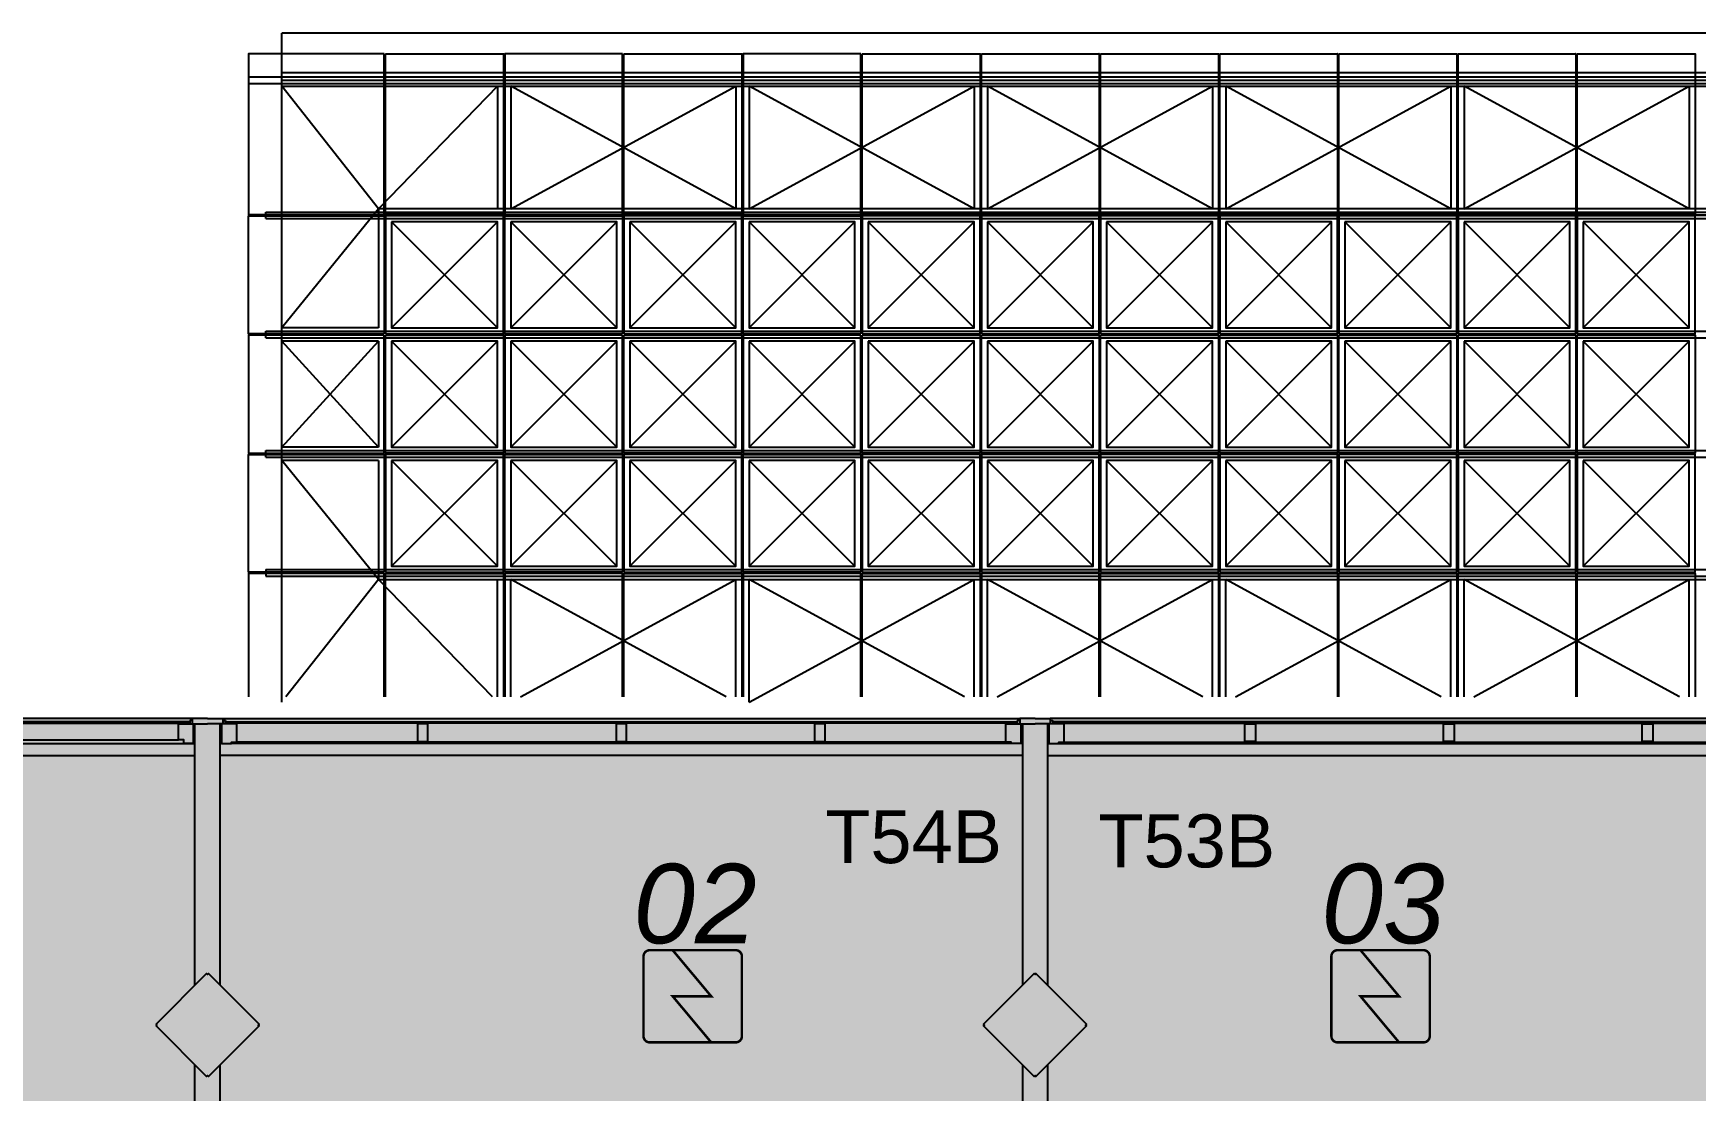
# Model space of a CAD drawing. Header units: metres. Extents: x -331 to 2982, y 362 to 2539.
# Drawn here: x 770.31 to 782.86, y 1334.92 to 1342.9 of the extents above; entities that cross this region are included whole.
import ezdxf

# ---------------------------------------------------------------- set-up
doc = ezdxf.new("R2010")
doc.units = ezdxf.units.M
doc.layers.get('0').update_dxf_attribs({"color": 251})
doc.layers.add('_salas', color=251, linetype='Continuous', plot=False)
for name, color, linetype in [('ALV', 251, 'Continuous'), ('CX', 251, 'Continuous'), ('DET. FUMAÇA', 1, 'Continuous'), ('Detector_antigo', 84, 'Continuous'), ('Est', 251, 'Continuous'), ('Texto_Salas', 251, 'Continuous'), ('vid', 251, 'Continuous'), ('Zlixo01', 251, 'Continuous')]:
    doc.layers.add(name, color=color, linetype=linetype)
doc.styles.add('X3G_ENTITY_1416BAE9', font='arial.ttf', dxfattribs={"height": 0.6})
doc.styles.add('X3G_ENTITY_14227295', font='arial.ttf', dxfattribs={"height": 0.4})
doc.styles.add('X3G_ENTITY_14227352', font='arial.ttf', dxfattribs={"height": 0.4})

# ---------------------------------------------------------------- blocks, each defined once
blk = doc.blocks.new('XR_BL2_3 PAV$0$perfil_cc')
at = {"layer": 'CX'}
for p, q in [((-0.115, 0.117), (-0.115, -0.029)), ((-0.115, -0.029), (-0.115, 0.117))]:
    blk.add_line(p, q, dxfattribs=at)
blk.add_lwpolyline([(0, 0.12), (-0.08, 0.12), (-0.115, 0.12), (-0.115, -0.029), (-0.085, -0.029), (-0.085, -0.028), (-0.04, -0.028), (-0.04, 0), (0, 0)], close=True, dxfattribs=at)
blk = doc.blocks.new('Detector de fumaça')
at = {"layer": 'DET. FUMAÇA', "linetype": 'Continuous', "lineweight": 15, "const_width": 0.0187}
blk.add_lwpolyline([(774.599, 539.816), (775.249, 539.816, -0.414214), (775.296, 539.769), (775.296, 539.167, -0.414214), (775.249, 539.12), (774.599, 539.12, -0.414214), (774.553, 539.167), (774.553, 539.769, -0.414214)], format="xyb", close=True, dxfattribs=at)
blk.add_lwpolyline([(774.773, 539.816), (775.064, 539.468), (774.773, 539.468), (775.064, 539.12)], dxfattribs=at)

msp = doc.modelspace()

# ---------------------------------------------------------------- hatches: boundary and pattern name
at = {"layer": '_salas', "transparency": 33554559}
h = msp.add_hatch(color=256, dxfattribs=at)
h.dxf.hatch_style = 1
h.paths.add_polyline_path([(870.379, 1337.729), (851.629, 1337.729), (851.629, 1339.284), (851.299, 1339.284), (851.299, 1337.729), (840.564, 1337.729), (840.564, 1339.284), (840.234, 1339.284), (840.234, 1337.729), (765.239, 1337.729), (765.239, 1326.38), (765.429, 1326.38), (765.429, 1326.577), (765.615, 1326.764), (769.35, 1326.765), (769.383, 1326.773), (769.434, 1326.814), (770.192, 1327.57), (770.205, 1327.583), (770.229, 1327.574), (771.624, 1327.574), (773.019, 1327.574), (773.043, 1327.583), (773.056, 1327.57), (773.814, 1326.814), (773.866, 1326.773), (773.898, 1326.765), (777.527, 1326.765), (777.867, 1326.425), (777.874, 1326.432), (778.221, 1326.765), (781.85, 1326.765), (781.882, 1326.773), (781.934, 1326.814), (782.692, 1327.57), (782.705, 1327.583), (782.729, 1327.574), (784.124, 1327.574), (785.519, 1327.574), (785.543, 1327.583), (785.556, 1327.57), (786.314, 1326.814), (786.365, 1326.773), (786.398, 1326.765), (790.027, 1326.765), (790.367, 1326.425), (790.374, 1326.432), (790.721, 1326.765), (794.35, 1326.765), (794.382, 1326.773), (794.434, 1326.814), (795.191, 1327.57), (795.205, 1327.583), (795.229, 1327.574), (796.624, 1327.574), (798.019, 1327.574), (798.043, 1327.583), (798.056, 1327.57), (798.814, 1326.814), (798.865, 1326.773), (798.898, 1326.765), (802.527, 1326.765), (802.867, 1326.425), (802.874, 1326.432), (803.221, 1326.765), (806.85, 1326.765), (806.882, 1326.773), (806.934, 1326.814), (807.691, 1327.57), (807.705, 1327.583), (807.729, 1327.574), (809.124, 1327.574), (810.519, 1327.574), (810.543, 1327.583), (810.556, 1327.57), (811.314, 1326.814), (811.365, 1326.773), (811.398, 1326.765), (815.027, 1326.765), (815.367, 1326.425), (815.374, 1326.432), (815.721, 1326.765), (819.35, 1326.765), (819.382, 1326.773), (819.434, 1326.814), (820.191, 1327.57), (820.204, 1327.583), (820.229, 1327.574), (821.624, 1327.574), (823.019, 1327.574), (823.043, 1327.583), (823.056, 1327.57), (823.814, 1326.814), (823.865, 1326.773), (823.898, 1326.765), (827.528, 1326.765), (827.867, 1326.425), (827.874, 1326.432), (828.221, 1326.765), (831.85, 1326.765), (831.883, 1326.773), (831.935, 1326.814), (832.692, 1327.57), (832.705, 1327.583), (832.729, 1327.574), (834.124, 1327.574), (835.519, 1327.574), (835.544, 1327.583), (835.557, 1327.57), (836.314, 1326.814), (836.366, 1326.773), (836.398, 1326.765), (840.042, 1326.765), (840.374, 1326.432), (840.756, 1326.814), (840.474, 1327.096), (840.474, 1328.054), (841.234, 1328.054), (841.234, 1329.894), (849.608, 1329.894), (849.608, 1326.814), (849.748, 1326.814), (849.748, 1327.574), (851.494, 1327.574), (852.889, 1327.574), (852.913, 1327.583), (852.926, 1327.57), (853.684, 1326.814), (853.736, 1326.773), (853.768, 1326.765), (857.397, 1326.765), (857.737, 1326.425), (857.744, 1326.432), (858.091, 1326.765), (861.72, 1326.765), (861.752, 1326.773), (861.804, 1326.814), (862.562, 1327.57), (862.575, 1327.583), (862.599, 1327.574), (863.994, 1327.574), (865.389, 1327.574), (865.413, 1327.583), (865.426, 1327.57), (866.184, 1326.814), (866.235, 1326.773), (866.268, 1326.765), (870.003, 1326.764), (870.189, 1326.577), (870.189, 1326.38), (870.379, 1326.38), (870.379, 1326.38)])

# ---------------------------------------------------------------- linework, layer by layer
at = {"color": 251}
for p, q in [((815.574, 1342.902), (772.184, 1342.902)), ((772.184, 1337.891), (772.184, 1342.902)), ((778.359, 1342.747), (778.355, 1342.747)), ((780.159, 1342.747), (780.155, 1342.747)), ((781.959, 1342.747), (781.955, 1342.747)), ((815.574, 1342.602), (772.184, 1342.602)), ((772.184, 1337.851), (772.184, 1342.502)), ((772.184, 1342.502), (840.174, 1342.502)), ((772.914, 1341.577), (772.184, 1342.502)), ((773.814, 1342.502), (772.914, 1341.577)), ((773.814, 1342.502), (773.814, 1341.577)), ((773.914, 1342.502), (773.914, 1341.577)), ((775.614, 1341.577), (773.914, 1342.502)), ((773.914, 1341.577), (775.614, 1342.502)), ((775.614, 1342.502), (775.614, 1341.577)), ((775.714, 1342.502), (775.714, 1341.577)), ((775.714, 1341.577), (777.414, 1342.502)), ((777.414, 1341.577), (775.714, 1342.502)), ((777.414, 1342.502), (777.414, 1341.577)), ((777.514, 1342.502), (777.514, 1341.577)), ((777.514, 1341.577), (779.214, 1342.502)), ((779.214, 1341.577), (777.514, 1342.502)), ((779.214, 1342.502), (779.214, 1341.577)), ((779.314, 1342.502), (779.314, 1341.577)), ((779.314, 1341.577), (781.014, 1342.502)), ((781.014, 1341.577), (779.314, 1342.502)), ((781.014, 1342.502), (781.014, 1341.577)), ((781.114, 1342.502), (781.114, 1341.577)), ((781.114, 1341.577), (782.814, 1342.502)), ((782.814, 1341.577), (781.114, 1342.502)), ((782.814, 1342.502), (782.814, 1341.577)), ((772.064, 1341.502), (772.064, 1341.552)), ((772.914, 1341.577), (772.184, 1340.677)), ((773.014, 1341.477), (773.814, 1340.677)), ((773.014, 1340.677), (773.814, 1341.477)), ((773.914, 1341.477), (774.714, 1340.677)), ((773.914, 1340.677), (774.714, 1341.477)), ((774.814, 1341.477), (775.614, 1340.677)), ((774.814, 1340.677), (775.614, 1341.477)), ((775.714, 1341.477), (776.514, 1340.677)), ((775.714, 1340.677), (776.514, 1341.477)), ((776.614, 1341.477), (777.414, 1340.677)), ((776.614, 1340.677), (777.414, 1341.477)), ((777.514, 1341.477), (778.314, 1340.677)), ((777.514, 1340.677), (778.314, 1341.477)), ((778.414, 1341.477), (779.214, 1340.677)), ((778.414, 1340.677), (779.214, 1341.477)), ((779.314, 1341.477), (780.114, 1340.677)), ((779.314, 1340.677), (780.114, 1341.477)), ((780.214, 1341.477), (781.014, 1340.677)), ((780.214, 1340.677), (781.014, 1341.477)), ((781.114, 1341.477), (781.914, 1340.677)), ((781.114, 1340.677), (781.914, 1341.477)), ((782.014, 1341.477), (782.814, 1340.677)), ((782.014, 1340.677), (782.814, 1341.477)), ((772.064, 1340.602), (772.064, 1340.652)), ((772.914, 1340.677), (772.184, 1340.677)), ((772.914, 1340.577), (772.184, 1340.577)), ((772.914, 1339.777), (772.184, 1340.577)), ((772.184, 1339.777), (772.914, 1340.577)), ((773.014, 1340.577), (773.814, 1339.777)), ((773.014, 1339.777), (773.814, 1340.577)), ((773.914, 1340.577), (774.714, 1339.777)), ((773.914, 1339.777), (774.714, 1340.577)), ((774.814, 1340.577), (775.614, 1339.777)), ((774.814, 1339.777), (775.614, 1340.577)), ((775.714, 1340.577), (776.514, 1339.777)), ((775.714, 1339.777), (776.514, 1340.577)), ((776.614, 1340.577), (777.414, 1339.777)), ((776.614, 1339.777), (777.414, 1340.577)), ((777.514, 1340.577), (778.314, 1339.777)), ((777.514, 1339.777), (778.314, 1340.577)), ((778.414, 1340.577), (779.214, 1339.777)), ((778.414, 1339.777), (779.214, 1340.577)), ((779.314, 1340.577), (780.114, 1339.777)), ((779.314, 1339.777), (780.114, 1340.577)), ((780.214, 1340.577), (781.014, 1339.777)), ((780.214, 1339.777), (781.014, 1340.577)), ((781.114, 1340.577), (781.914, 1339.777)), ((781.114, 1339.777), (781.914, 1340.577)), ((782.014, 1340.577), (782.814, 1339.777)), ((782.014, 1339.777), (782.814, 1340.577)), ((772.914, 1339.777), (772.184, 1339.777)), ((772.064, 1339.702), (772.064, 1339.752)), ((772.914, 1339.677), (772.184, 1339.677)), ((772.914, 1338.777), (772.184, 1339.677)), ((773.014, 1339.677), (773.814, 1338.877)), ((773.014, 1338.877), (773.814, 1339.677)), ((773.914, 1339.677), (774.714, 1338.877)), ((773.914, 1338.877), (774.714, 1339.677)), ((774.814, 1339.677), (775.614, 1338.877)), ((774.814, 1338.877), (775.614, 1339.677)), ((775.714, 1339.677), (776.514, 1338.877)), ((775.714, 1338.877), (776.514, 1339.677)), ((776.614, 1339.677), (777.414, 1338.877)), ((776.614, 1338.877), (777.414, 1339.677)), ((777.514, 1339.677), (778.314, 1338.877)), ((777.514, 1338.877), (778.314, 1339.677)), ((778.414, 1339.677), (779.214, 1338.877)), ((778.414, 1338.877), (779.214, 1339.677)), ((779.314, 1339.677), (780.114, 1338.877)), ((779.314, 1338.877), (780.114, 1339.677)), ((780.214, 1339.677), (781.014, 1338.877)), ((780.214, 1338.877), (781.014, 1339.677)), ((781.114, 1339.677), (781.914, 1338.877)), ((781.114, 1338.877), (781.914, 1339.677)), ((782.014, 1339.677), (782.814, 1338.877)), ((782.014, 1338.877), (782.814, 1339.677)), ((772.914, 1338.777), (772.215, 1337.891)), ((773.775, 1337.891), (772.914, 1338.777)), ((773.814, 1337.891), (773.814, 1338.777)), ((773.914, 1337.891), (773.914, 1338.777)), ((775.541, 1337.891), (773.914, 1338.777)), ((773.987, 1337.891), (775.614, 1338.777)), ((775.614, 1337.891), (775.614, 1338.777)), ((775.714, 1337.852), (775.714, 1338.777)), ((775.714, 1337.852), (777.414, 1338.777)), ((777.341, 1337.891), (775.714, 1338.777)), ((777.414, 1337.891), (777.414, 1338.777)), ((777.514, 1337.891), (777.514, 1338.777)), ((779.141, 1337.891), (777.514, 1338.777)), ((777.587, 1337.891), (779.214, 1338.777)), ((779.214, 1337.891), (779.214, 1338.777)), ((779.314, 1337.891), (779.314, 1338.777)), ((780.941, 1337.891), (779.314, 1338.777)), ((779.387, 1337.891), (781.014, 1338.777)), ((781.014, 1337.891), (781.014, 1338.777)), ((781.114, 1337.891), (781.114, 1338.777)), ((782.741, 1337.891), (781.114, 1338.777)), ((781.187, 1337.891), (782.814, 1338.777)), ((782.814, 1337.891), (782.814, 1338.777))]:
    msp.add_line(p, q, dxfattribs=at)
for points in [[(772.959, 1342.747), (771.934, 1342.747), (771.934, 1341.532), (772.959, 1341.532), (772.959, 1342.747)], [(771.934, 1342.572), (840.464, 1342.572)], [(771.934, 1342.572), (771.934, 1342.522)], [(772.184, 1342.547), (840.464, 1342.547)], [(771.934, 1342.522), (840.464, 1342.522)], [(772.184, 1342.502), (840.174, 1342.502)], [(772.064, 1341.552), (840.464, 1341.552)], [(840.344, 1341.527), (772.064, 1341.527)], [(772.184, 1341.527), (840.464, 1341.527)], [(790.954, 1341.577), (772.914, 1341.577), (772.914, 1340.677)], [(772.064, 1341.502), (840.464, 1341.502)], [(772.064, 1340.652), (840.464, 1340.652)], [(772.064, 1340.602), (840.464, 1340.602)], [(772.914, 1340.577), (772.914, 1339.777)], [(772.064, 1339.752), (840.464, 1339.752)], [(772.064, 1339.702), (840.464, 1339.702)], [(772.914, 1339.677), (772.914, 1338.777), (790.954, 1338.777)], [(772.959, 1337.891), (772.959, 1338.822), (771.934, 1338.822), (771.934, 1337.891)], [(772.064, 1338.852), (840.464, 1338.852)], [(772.064, 1338.852), (772.064, 1338.802)], [(772.064, 1338.802), (840.464, 1338.802)], [(772.969, 1337.891), (772.969, 1338.822), (773.859, 1338.822), (773.859, 1337.891)], [(774.759, 1337.891), (774.759, 1338.822), (773.869, 1338.822), (773.869, 1337.891)], [(774.769, 1337.891), (774.769, 1338.822), (775.659, 1338.822), (775.659, 1337.891)], [(776.559, 1337.891), (776.559, 1338.822), (775.669, 1338.822), (775.669, 1337.891)], [(776.569, 1337.891), (776.569, 1338.822), (777.459, 1338.822), (777.459, 1337.891)], [(778.359, 1337.891), (778.359, 1338.822), (777.469, 1338.822), (777.469, 1337.891)], [(778.369, 1337.891), (778.369, 1338.822), (779.259, 1338.822), (779.259, 1337.891)], [(779.269, 1337.891), (779.269, 1338.822), (780.159, 1338.822), (780.159, 1337.891)], [(780.169, 1337.891), (780.169, 1338.822), (781.059, 1338.822), (781.059, 1337.891)], [(781.069, 1337.891), (781.069, 1338.822), (781.959, 1338.822), (781.959, 1337.891)], [(781.969, 1337.891), (781.969, 1338.822), (782.859, 1338.822), (782.859, 1337.891)]]:
    msp.add_lwpolyline(points, dxfattribs=at)
for points in [[(772.969, 1342.747), (773.859, 1342.747), (773.859, 1341.532), (772.969, 1341.532)], [(774.759, 1342.747), (773.869, 1342.747), (773.869, 1341.532), (774.759, 1341.532)], [(774.769, 1342.747), (775.659, 1342.747), (775.659, 1341.532), (774.769, 1341.532)], [(776.559, 1342.747), (775.669, 1342.747), (775.669, 1341.532), (776.559, 1341.532)], [(776.569, 1342.747), (777.459, 1342.747), (777.459, 1341.532), (776.569, 1341.532)], [(777.469, 1342.747), (778.359, 1342.747), (778.359, 1341.532), (777.469, 1341.532)], [(778.369, 1342.747), (779.259, 1342.747), (779.259, 1341.532), (778.369, 1341.532)], [(779.269, 1342.747), (780.159, 1342.747), (780.159, 1341.532), (779.269, 1341.532)], [(780.169, 1342.747), (781.059, 1342.747), (781.059, 1341.532), (780.169, 1341.532)], [(781.069, 1342.747), (781.959, 1342.747), (781.959, 1341.532), (781.069, 1341.532)], [(781.969, 1342.747), (782.859, 1342.747), (782.859, 1341.532), (781.969, 1341.532)], [(772.959, 1340.632), (771.934, 1340.632), (771.934, 1341.522), (772.959, 1341.522)], [(772.969, 1340.632), (773.859, 1340.632), (773.859, 1341.522), (772.969, 1341.522)], [(773.014, 1341.477), (773.014, 1340.677), (773.814, 1340.677), (773.814, 1341.477)], [(774.759, 1340.632), (773.869, 1340.632), (773.869, 1341.522), (774.759, 1341.522)], [(773.914, 1341.477), (773.914, 1340.677), (774.714, 1340.677), (774.714, 1341.477)], [(774.769, 1340.632), (775.659, 1340.632), (775.659, 1341.522), (774.769, 1341.522)], [(774.814, 1341.477), (774.814, 1340.677), (775.614, 1340.677), (775.614, 1341.477)], [(776.559, 1340.632), (775.669, 1340.632), (775.669, 1341.522), (776.559, 1341.522)], [(775.714, 1341.477), (775.714, 1340.677), (776.514, 1340.677), (776.514, 1341.477)], [(776.569, 1340.632), (777.459, 1340.632), (777.459, 1341.522), (776.569, 1341.522)], [(776.614, 1341.477), (776.614, 1340.677), (777.414, 1340.677), (777.414, 1341.477)], [(777.469, 1340.632), (778.359, 1340.632), (778.359, 1341.522), (777.469, 1341.522)], [(777.514, 1341.477), (777.514, 1340.677), (778.314, 1340.677), (778.314, 1341.477)], [(778.369, 1340.632), (779.259, 1340.632), (779.259, 1341.522), (778.369, 1341.522)], [(778.414, 1341.477), (778.414, 1340.677), (779.214, 1340.677), (779.214, 1341.477)], [(779.269, 1340.632), (780.159, 1340.632), (780.159, 1341.522), (779.269, 1341.522)], [(779.314, 1341.477), (779.314, 1340.677), (780.114, 1340.677), (780.114, 1341.477)], [(780.169, 1340.632), (781.059, 1340.632), (781.059, 1341.522), (780.169, 1341.522)], [(780.214, 1341.477), (780.214, 1340.677), (781.014, 1340.677), (781.014, 1341.477)], [(781.069, 1340.632), (781.959, 1340.632), (781.959, 1341.522), (781.069, 1341.522)], [(781.114, 1341.477), (781.114, 1340.677), (781.914, 1340.677), (781.914, 1341.477)], [(781.969, 1340.632), (782.859, 1340.632), (782.859, 1341.522), (781.969, 1341.522)], [(782.014, 1341.477), (782.014, 1340.677), (782.814, 1340.677), (782.814, 1341.477)], [(772.959, 1340.622), (771.934, 1340.622), (771.934, 1339.732), (772.959, 1339.732)], [(772.969, 1340.622), (773.859, 1340.622), (773.859, 1339.732), (772.969, 1339.732)], [(773.014, 1340.577), (773.014, 1339.777), (773.814, 1339.777), (773.814, 1340.577)], [(774.759, 1340.622), (773.869, 1340.622), (773.869, 1339.732), (774.759, 1339.732)], [(773.914, 1340.577), (773.914, 1339.777), (774.714, 1339.777), (774.714, 1340.577)], [(774.769, 1340.622), (775.659, 1340.622), (775.659, 1339.732), (774.769, 1339.732)], [(774.814, 1340.577), (774.814, 1339.777), (775.614, 1339.777), (775.614, 1340.577)], [(776.559, 1340.622), (775.669, 1340.622), (775.669, 1339.732), (776.559, 1339.732)], [(775.714, 1340.577), (775.714, 1339.777), (776.514, 1339.777), (776.514, 1340.577)], [(776.569, 1340.622), (777.459, 1340.622), (777.459, 1339.732), (776.569, 1339.732)], [(776.614, 1340.577), (776.614, 1339.777), (777.414, 1339.777), (777.414, 1340.577)], [(777.469, 1340.622), (778.359, 1340.622), (778.359, 1339.732), (777.469, 1339.732)], [(777.514, 1340.577), (777.514, 1339.777), (778.314, 1339.777), (778.314, 1340.577)], [(778.369, 1340.622), (779.259, 1340.622), (779.259, 1339.732), (778.369, 1339.732)], [(778.414, 1340.577), (778.414, 1339.777), (779.214, 1339.777), (779.214, 1340.577)], [(779.269, 1340.622), (780.159, 1340.622), (780.159, 1339.732), (779.269, 1339.732)], [(779.314, 1340.577), (779.314, 1339.777), (780.114, 1339.777), (780.114, 1340.577)], [(780.169, 1340.622), (781.059, 1340.622), (781.059, 1339.732), (780.169, 1339.732)], [(780.214, 1340.577), (780.214, 1339.777), (781.014, 1339.777), (781.014, 1340.577)], [(781.069, 1340.622), (781.959, 1340.622), (781.959, 1339.732), (781.069, 1339.732)], [(781.114, 1340.577), (781.114, 1339.777), (781.914, 1339.777), (781.914, 1340.577)], [(781.969, 1340.622), (782.859, 1340.622), (782.859, 1339.732), (781.969, 1339.732)], [(782.014, 1340.577), (782.014, 1339.777), (782.814, 1339.777), (782.814, 1340.577)], [(772.959, 1338.832), (771.934, 1338.832), (771.934, 1339.722), (772.959, 1339.722)], [(772.969, 1338.832), (773.859, 1338.832), (773.859, 1339.722), (772.969, 1339.722)], [(773.014, 1339.677), (773.014, 1338.877), (773.814, 1338.877), (773.814, 1339.677)], [(774.759, 1338.832), (773.869, 1338.832), (773.869, 1339.722), (774.759, 1339.722)], [(773.914, 1339.677), (773.914, 1338.877), (774.714, 1338.877), (774.714, 1339.677)], [(774.769, 1338.832), (775.659, 1338.832), (775.659, 1339.722), (774.769, 1339.722)], [(774.814, 1339.677), (774.814, 1338.877), (775.614, 1338.877), (775.614, 1339.677)], [(776.559, 1338.832), (775.669, 1338.832), (775.669, 1339.722), (776.559, 1339.722)], [(775.714, 1339.677), (775.714, 1338.877), (776.514, 1338.877), (776.514, 1339.677)], [(776.569, 1338.832), (777.459, 1338.832), (777.459, 1339.722), (776.569, 1339.722)], [(776.614, 1339.677), (776.614, 1338.877), (777.414, 1338.877), (777.414, 1339.677)], [(777.469, 1338.832), (778.359, 1338.832), (778.359, 1339.722), (777.469, 1339.722)], [(777.514, 1339.677), (777.514, 1338.877), (778.314, 1338.877), (778.314, 1339.677)], [(778.369, 1338.832), (779.259, 1338.832), (779.259, 1339.722), (778.369, 1339.722)], [(778.414, 1339.677), (778.414, 1338.877), (779.214, 1338.877), (779.214, 1339.677)], [(779.269, 1338.832), (780.159, 1338.832), (780.159, 1339.722), (779.269, 1339.722)], [(779.314, 1339.677), (779.314, 1338.877), (780.114, 1338.877), (780.114, 1339.677)], [(780.169, 1338.832), (781.059, 1338.832), (781.059, 1339.722), (780.169, 1339.722)], [(780.214, 1339.677), (780.214, 1338.877), (781.014, 1338.877), (781.014, 1339.677)], [(781.069, 1338.832), (781.959, 1338.832), (781.959, 1339.722), (781.069, 1339.722)], [(781.114, 1339.677), (781.114, 1338.877), (781.914, 1338.877), (781.914, 1339.677)], [(781.969, 1338.832), (782.859, 1338.832), (782.859, 1339.722), (781.969, 1339.722)], [(782.014, 1339.677), (782.014, 1338.877), (782.814, 1338.877), (782.814, 1339.677)]]:
    msp.add_lwpolyline(points, close=True, dxfattribs=at)
at = {"layer": 'ALV'}
for p, q in [((777.779, 1337.689), (777.779, 1335.715)), ((777.969, 1337.689), (777.969, 1335.715)), ((777.779, 1335.113), (777.779, 1327.115)), ((777.969, 1335.113), (777.969, 1327.115))]:
    msp.add_line(p, q, dxfattribs=at)
for points in [[(771.529, 1335.715), (771.529, 1337.689), (771.624, 1337.689)], [(771.719, 1335.715), (771.719, 1337.689), (771.624, 1337.689)], [(770.229, 1334.724), (770.369, 1334.724), (770.369, 1334.584), (770.319, 1334.584), (770.319, 1333.069), (771.529, 1333.069), (771.529, 1334.584), (771.069, 1334.584), (771.069, 1334.724), (771.529, 1334.724), (771.529, 1335.113)], [(771.719, 1334.724), (771.719, 1335.113)]]:
    msp.add_lwpolyline(points, dxfattribs=at)
at = {"layer": 'CX', "color": 251, "true_color": 0x606060}
for p, q in [((771.509, 1337.729), (765.239, 1337.729)), ((771.739, 1337.729), (777.759, 1337.729)), ((784.009, 1337.729), (777.989, 1337.729)), ((765.519, 1337.449), (771.529, 1337.449)), ((777.779, 1337.449), (771.719, 1337.449)), ((777.969, 1337.449), (784.029, 1337.449))]:
    msp.add_line(p, q, dxfattribs=at)
at = {"layer": 'CX', "linetype": 'ByBlock', "ltscale": 0.1}
for p, q in [((771.509, 1337.714), (771.489, 1337.714)), ((771.489, 1337.714), (771.489, 1337.688)), ((771.624, 1337.729), (771.509, 1337.729)), ((771.509, 1337.729), (771.509, 1337.689)), ((771.509, 1337.689), (771.624, 1337.689)), ((771.624, 1337.729), (771.739, 1337.729)), ((771.739, 1337.689), (771.624, 1337.689)), ((771.739, 1337.729), (771.739, 1337.689)), ((771.739, 1337.714), (771.759, 1337.714)), ((771.759, 1337.714), (771.759, 1337.688)), ((777.759, 1337.714), (777.739, 1337.714)), ((777.739, 1337.714), (777.739, 1337.688)), ((777.874, 1337.729), (777.759, 1337.729)), ((777.759, 1337.729), (777.759, 1337.689)), ((777.759, 1337.689), (777.874, 1337.689)), ((777.874, 1337.729), (777.989, 1337.729)), ((777.989, 1337.689), (777.874, 1337.689)), ((777.989, 1337.729), (777.989, 1337.689)), ((777.989, 1337.714), (778.009, 1337.714)), ((778.009, 1337.714), (778.009, 1337.688))]:
    msp.add_line(p, q, dxfattribs=at)
at = {"layer": 'CX'}
for p, q in [((771.729, 1337.685), (771.729, 1337.539)), ((771.729, 1337.539), (771.729, 1337.685)), ((777.769, 1337.539), (777.769, 1337.685)), ((777.769, 1337.685), (777.769, 1337.539)), ((777.979, 1337.539), (777.979, 1337.685)), ((777.979, 1337.685), (777.979, 1337.539))]:
    msp.add_line(p, q, dxfattribs=at)
for points in [[(771.844, 1337.688), (771.765, 1337.688), (771.729, 1337.688), (771.729, 1337.539), (771.759, 1337.539), (771.759, 1337.54), (771.804, 1337.54), (771.804, 1337.55), (771.844, 1337.55)], [(773.289, 1337.689), (773.209, 1337.689), (773.209, 1337.555), (773.289, 1337.555)], [(774.789, 1337.689), (774.709, 1337.689), (774.709, 1337.555), (774.789, 1337.555)], [(776.289, 1337.689), (776.209, 1337.689), (776.209, 1337.555), (776.289, 1337.555)], [(777.654, 1337.688), (777.733, 1337.688), (777.769, 1337.688), (777.769, 1337.539), (777.739, 1337.539), (777.739, 1337.54), (777.694, 1337.54), (777.694, 1337.55), (777.654, 1337.55)], [(778.094, 1337.688), (778.015, 1337.688), (777.979, 1337.688), (777.979, 1337.539), (778.009, 1337.539), (778.009, 1337.54), (778.054, 1337.54), (778.054, 1337.55), (778.094, 1337.55)], [(779.459, 1337.689), (779.539, 1337.689), (779.539, 1337.555), (779.459, 1337.555)], [(780.959, 1337.689), (781.039, 1337.689), (781.039, 1337.555), (780.959, 1337.555)], [(782.459, 1337.689), (782.539, 1337.689), (782.539, 1337.555), (782.459, 1337.555)]]:
    msp.add_lwpolyline(points, close=True, dxfattribs=at)
at = {"layer": 'Est'}
for points in [[(771.624, 1335.032), (771.617, 1335.025), (771.235, 1335.407), (771.242, 1335.414), (771.235, 1335.421), (771.617, 1335.803), (771.624, 1335.796)], [(771.624, 1335.032), (771.624, 1335.032), (771.631, 1335.025), (772.013, 1335.407), (772.006, 1335.414), (772.013, 1335.421), (771.631, 1335.803), (771.624, 1335.796), (771.624, 1335.796)], [(777.874, 1335.032), (777.874, 1335.032), (777.867, 1335.025), (777.485, 1335.407), (777.492, 1335.414), (777.485, 1335.421), (777.867, 1335.803), (777.874, 1335.796), (777.874, 1335.796)], [(777.874, 1335.032), (777.874, 1335.032), (777.881, 1335.025), (778.263, 1335.407), (778.256, 1335.414), (778.263, 1335.421), (777.881, 1335.803), (777.874, 1335.796), (777.874, 1335.796)]]:
    msp.add_lwpolyline(points, dxfattribs=at)
at = {"layer": 'vid'}
for p, q in [((765.429, 1337.539), (771.529, 1337.539)), ((765.44, 1337.568), (771.404, 1337.568)), ((777.694, 1337.54), (771.804, 1337.54)), ((777.654, 1337.55), (771.844, 1337.55)), ((778.054, 1337.54), (783.944, 1337.54)), ((778.094, 1337.55), (783.904, 1337.55))]:
    msp.add_line(p, q, dxfattribs=at)
msp.add_lwpolyline([(765.287, 1337.694), (771.489, 1337.694), (771.489, 1337.704), (765.287, 1337.704)], close=True, dxfattribs=at)
for points in [[(777.739, 1337.694), (771.759, 1337.694), (771.759, 1337.704), (777.739, 1337.704)], [(778.009, 1337.694), (783.989, 1337.694), (783.989, 1337.704), (778.009, 1337.704)]]:
    msp.add_lwpolyline(points, dxfattribs=at)

# ---------------------------------------------------------------- block references
at = {"layer": 'DET. FUMAÇA', "linetype": 'Continuous', "lineweight": 0}
for p in [(0.364, 796.163), (5.559, 796.163)]:
    msp.add_blockref('Detector de fumaça', p, dxfattribs=at)
at = {"layer": 'Zlixo01', "linetype": 'ByBlock', "ltscale": 0.1, "xscale": -1}
msp.add_blockref('XR_BL2_3 PAV$0$perfil_cc', (771.404, 1337.568), dxfattribs=at)

# ---------------------------------------------------------------- texts
at = {"layer": 'Detector_antigo', "linetype": 'Continuous', "lineweight": 0, "char_height": 0.6, "attachment_point": 1, "style": 'X3G_ENTITY_1416BAE9'}
for s, insert in [('{\\fArial|b0|i1|c0|p34;02}', (774.84, 1336.631)), ('{\\fArial|b0|i1|c0|p34;03}', (780.036, 1336.631))]:
    msp.add_mtext_dynamic_manual_height_columns(s, width=13.3188, gutter_width=2.5, heights=[0], dxfattribs=dict(at, insert=insert))
at = {"layer": 'Texto_Salas', "color": 251}
for s, style, p in [('T54B', 'X3G_ENTITY_14227295', (776.289, 1336.636)), ('T53B', 'X3G_ENTITY_14227352', (778.352, 1336.604))]:
    msp.add_text(s, height=0.4, dxfattribs=dict(at, style=style)).set_placement(p)

doc.saveas('drawing.dxf')
